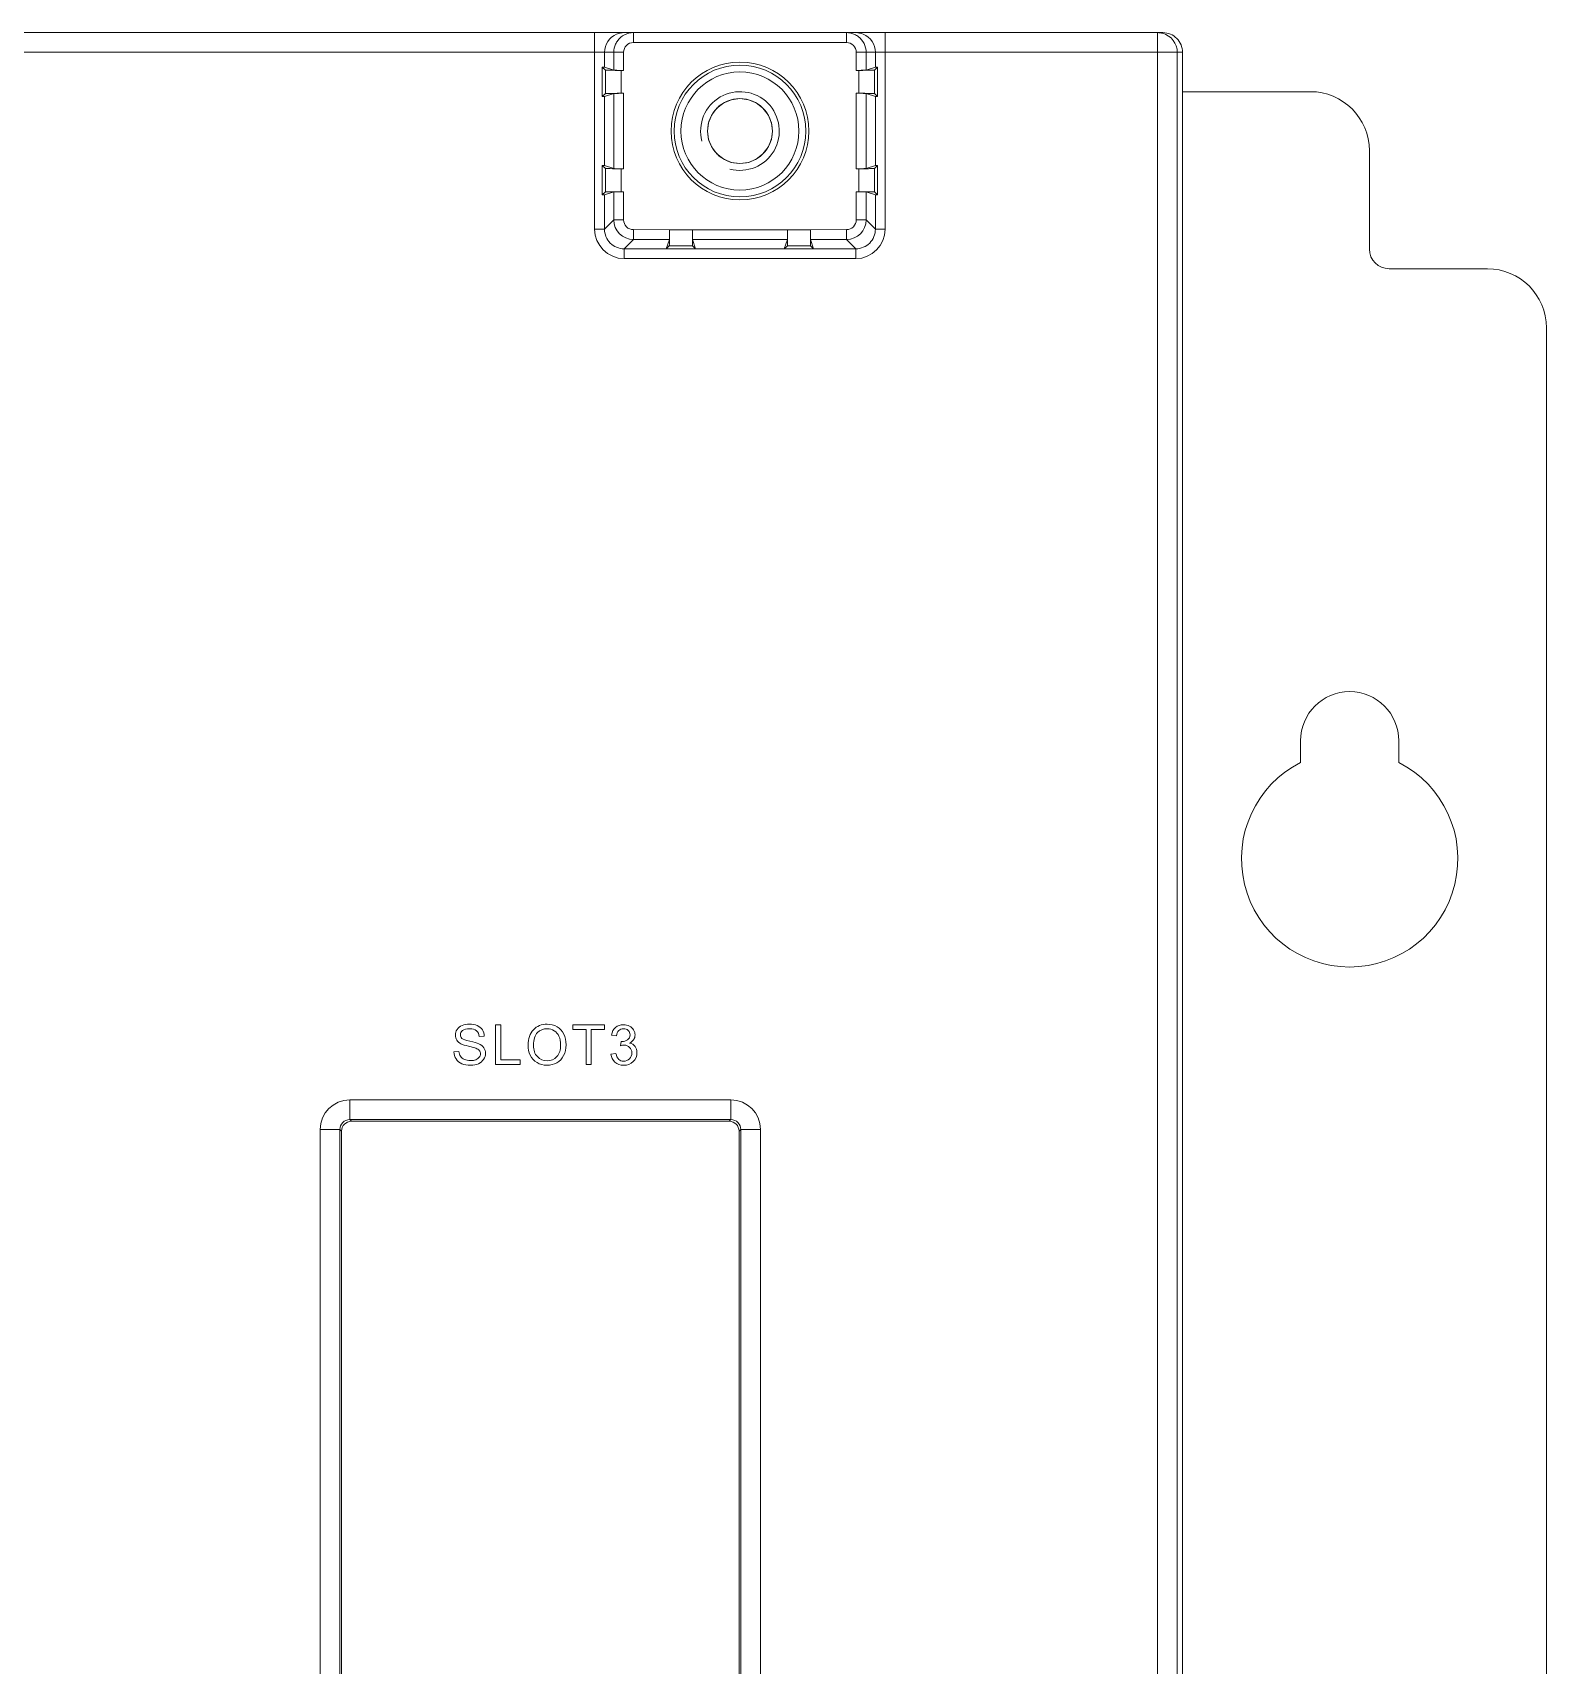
# Model space of a CAD drawing. Header units: millimetres. Extents: x 33157 to 59611, y -29750 to 1750.
# Drawn here: x 55073.7 to 55150.7, y -4279.7 to -4196.7 of the extents above; entities that cross this region are included whole.
import ezdxf

# ---------------------------------------------------------------- set-up
doc = ezdxf.new("R2010")
doc.units = ezdxf.units.MM
doc.layers.get('0').update_dxf_attribs({"lineweight": 18})
doc.layers.add('YOUCEGUDINGEDXF_CONTINUOUS_LINE', color=7, linetype='Continuous', lineweight=18)

msp = doc.modelspace()

# ---------------------------------------------------------------- linework, layer by layer
at = {"lineweight": 9}
for p, q in [((55102.32, -4196.655), (55102.32, -4206.643)), ((55104.292, -4196.655), (55104.292, -4197.155)), ((55115.122, -4196.655), (55115.122, -4197.155)), ((55117.094, -4196.655), (55117.094, -4206.643)), ((55130.942, -4196.655), (55130.942, -4196.655)), ((55130.942, -4196.655), (55130.942, -4362.655)), ((55102.82, -4197.655), (55102.82, -4198.409)), ((55103.292, -4197.655), (55103.292, -4198.566)), ((55103.792, -4197.655), (55103.792, -4198.571)), ((55115.622, -4197.655), (55115.622, -4198.571)), ((55116.122, -4197.655), (55116.122, -4198.566)), ((55116.594, -4197.655), (55116.594, -4198.409)), ((55131.942, -4197.655), (55131.942, -4197.655)), ((55131.942, -4197.655), (55131.942, -4361.655)), ((55132.207, -4197.655), (55132.207, -4197.655)), ((55132.207, -4197.655), (55132.207, -4361.655)), ((55102.709, -4198.407), (55102.709, -4199.903)), ((55102.866, -4198.564), (55102.866, -4199.746)), ((55103.666, -4198.571), (55103.666, -4199.739)), ((55115.748, -4198.571), (55115.748, -4199.739)), ((55116.548, -4198.564), (55116.548, -4199.746)), ((55116.705, -4198.407), (55116.705, -4199.903)), ((55103.292, -4199.743), (55103.292, -4203.566)), ((55103.792, -4199.739), (55103.792, -4203.571)), ((55115.622, -4199.739), (55115.622, -4203.571)), ((55116.122, -4199.743), (55116.122, -4203.566)), ((55102.82, -4199.901), (55102.82, -4203.409)), ((55116.594, -4199.901), (55116.594, -4203.409)), ((55102.709, -4203.407), (55102.709, -4204.903)), ((55102.866, -4203.564), (55102.866, -4204.746)), ((55103.666, -4203.571), (55103.666, -4204.739)), ((55115.748, -4203.571), (55115.748, -4204.739)), ((55116.548, -4203.564), (55116.548, -4204.746)), ((55116.705, -4203.407), (55116.705, -4204.903)), ((55103.292, -4204.743), (55103.292, -4206.17)), ((55103.792, -4204.739), (55103.792, -4206.17)), ((55115.622, -4204.739), (55115.622, -4206.17)), ((55116.122, -4204.743), (55116.122, -4206.17)), ((55102.82, -4204.901), (55102.82, -4206.643)), ((55116.594, -4204.901), (55116.594, -4206.643)), ((55104.291, -4206.67), (55104.291, -4207.17)), ((55115.122, -4206.67), (55115.122, -4207.17)), ((55103.819, -4207.642), (55103.819, -4208.142)), ((55115.595, -4207.642), (55115.595, -4208.142)), ((55089.866, -4250.914), (55089.866, -4251.914)), ((55109.248, -4250.914), (55109.248, -4251.914)), ((55088.366, -4252.414), (55088.366, -4307.246)), ((55089.366, -4252.414), (55089.366, -4307.246)), ((55089.451, -4252.499), (55089.451, -4307.161)), ((55109.663, -4252.499), (55109.663, -4307.161)), ((55109.748, -4252.414), (55109.748, -4307.246)), ((55110.748, -4252.414), (55110.748, -4307.246))]:
    msp.add_line(p, q, dxfattribs=at)
for points in [[(54868.32, -4196.655), (54868.32, -4196.655), (55131.206, -4196.655), (55131.206, -4196.655)], [(55103.437, -4196.731), (55103.063, -4196.886), (55102.82, -4197.251), (55102.82, -4197.655)], [(55103.385, -4197.234), (55103.324, -4197.364), (55103.292, -4197.511), (55103.292, -4197.655)], [(55103.49, -4197.057), (55103.449, -4197.112), (55103.414, -4197.172), (55103.385, -4197.234)], [(55103.437, -4196.731), (55103.557, -4196.681), (55103.689, -4196.655), (55103.819, -4196.655)], [(55104.292, -4196.655), (55103.976, -4196.655), (55103.679, -4196.804), (55103.49, -4197.057)], [(55104.292, -4197.155), (55104.016, -4197.155), (55103.792, -4197.379), (55103.792, -4197.655)], [(55115.122, -4197.155), (55115.122, -4197.155), (55104.292, -4197.155), (55104.292, -4197.155)], [(55115.543, -4196.748), (55115.413, -4196.687), (55115.266, -4196.655), (55115.122, -4196.655)], [(55115.622, -4197.655), (55115.622, -4197.379), (55115.398, -4197.155), (55115.122, -4197.155)], [(55115.72, -4196.853), (55115.665, -4196.812), (55115.605, -4196.777), (55115.543, -4196.748)], [(55115.977, -4196.731), (55115.857, -4196.681), (55115.725, -4196.655), (55115.595, -4196.655)], [(55116.122, -4197.655), (55116.122, -4197.339), (55115.973, -4197.042), (55115.72, -4196.853)], [(55116.594, -4197.655), (55116.594, -4197.251), (55116.351, -4196.886), (55115.977, -4196.731)], [(55131.201, -4196.689), (55131.116, -4196.667), (55131.029, -4196.655), (55130.942, -4196.655)], [(55131.942, -4197.655), (55131.942, -4197.202), (55131.638, -4196.806), (55131.201, -4196.689)], [(55070.622, -4197.655), (55070.622, -4197.655), (55103.792, -4197.655), (55103.792, -4197.655)], [(55115.622, -4197.655), (55115.622, -4197.655), (55132.207, -4197.655), (55132.207, -4197.655)], [(55102.866, -4198.564), (55102.866, -4198.564), (55102.709, -4198.407), (55102.709, -4198.407)], [(55102.82, -4198.409), (55102.817, -4198.408), (55102.778, -4198.407), (55102.709, -4198.407)], [(55102.82, -4198.409), (55102.82, -4198.409), (55103.292, -4198.566), (55103.292, -4198.566)], [(55102.866, -4198.564), (55102.87, -4198.568), (55103.227, -4198.571), (55103.666, -4198.571)], [(55103.292, -4198.566), (55103.299, -4198.569), (55103.52, -4198.571), (55103.792, -4198.571)], [(55103.792, -4198.571), (55103.792, -4198.571), (55103.666, -4198.571), (55103.666, -4198.571)], [(55115.622, -4198.571), (55115.622, -4198.571), (55115.748, -4198.571), (55115.748, -4198.571)], [(55116.594, -4198.409), (55116.594, -4198.409), (55116.122, -4198.566), (55116.122, -4198.566)], [(55116.548, -4198.564), (55116.548, -4198.564), (55116.705, -4198.407), (55116.705, -4198.407)], [(55116.705, -4198.407), (55116.636, -4198.407), (55116.597, -4198.408), (55116.594, -4198.409)], [(55102.866, -4199.746), (55102.866, -4199.746), (55102.709, -4199.903), (55102.709, -4199.903)], [(55102.82, -4199.901), (55102.82, -4199.901), (55103.292, -4199.743), (55103.292, -4199.743)], [(55103.792, -4199.739), (55103.792, -4199.739), (55103.666, -4199.739), (55103.666, -4199.739)], [(55115.622, -4199.739), (55115.622, -4199.739), (55115.748, -4199.739), (55115.748, -4199.739)], [(55116.122, -4199.743), (55116.115, -4199.741), (55115.893, -4199.739), (55115.622, -4199.739)], [(55116.548, -4199.746), (55116.544, -4199.742), (55116.187, -4199.739), (55115.748, -4199.739)], [(55116.594, -4199.901), (55116.594, -4199.901), (55116.122, -4199.743), (55116.122, -4199.743)], [(55116.548, -4199.746), (55116.548, -4199.746), (55116.705, -4199.903), (55116.705, -4199.903)], [(55102.709, -4199.903), (55102.778, -4199.903), (55102.817, -4199.902), (55102.82, -4199.901)], [(55116.594, -4199.901), (55116.597, -4199.902), (55116.636, -4199.903), (55116.705, -4199.903)], [(55102.866, -4203.564), (55102.866, -4203.564), (55102.709, -4203.407), (55102.709, -4203.407)], [(55102.82, -4203.409), (55102.817, -4203.408), (55102.778, -4203.407), (55102.709, -4203.407)], [(55102.82, -4203.409), (55102.82, -4203.409), (55103.292, -4203.566), (55103.292, -4203.566)], [(55102.866, -4203.564), (55102.87, -4203.568), (55103.227, -4203.571), (55103.666, -4203.571)], [(55103.292, -4203.566), (55103.299, -4203.569), (55103.52, -4203.571), (55103.792, -4203.571)], [(55103.792, -4203.571), (55103.792, -4203.571), (55103.666, -4203.571), (55103.666, -4203.571)], [(55115.622, -4203.571), (55115.622, -4203.571), (55115.748, -4203.571), (55115.748, -4203.571)], [(55116.594, -4203.409), (55116.594, -4203.409), (55116.122, -4203.566), (55116.122, -4203.566)], [(55116.548, -4203.564), (55116.548, -4203.564), (55116.705, -4203.407), (55116.705, -4203.407)], [(55116.705, -4203.407), (55116.636, -4203.407), (55116.597, -4203.408), (55116.594, -4203.409)], [(55102.866, -4204.746), (55102.866, -4204.746), (55102.709, -4204.903), (55102.709, -4204.903)], [(55102.82, -4204.901), (55102.82, -4204.901), (55103.292, -4204.743), (55103.292, -4204.743)], [(55103.792, -4204.739), (55103.792, -4204.739), (55103.666, -4204.739), (55103.666, -4204.739)], [(55115.622, -4204.739), (55115.622, -4204.739), (55115.748, -4204.739), (55115.748, -4204.739)], [(55116.122, -4204.743), (55116.115, -4204.741), (55115.893, -4204.739), (55115.622, -4204.739)], [(55116.548, -4204.746), (55116.544, -4204.742), (55116.187, -4204.739), (55115.748, -4204.739)], [(55116.594, -4204.901), (55116.594, -4204.901), (55116.122, -4204.743), (55116.122, -4204.743)], [(55116.548, -4204.746), (55116.548, -4204.746), (55116.705, -4204.903), (55116.705, -4204.903)], [(55102.709, -4204.903), (55102.778, -4204.903), (55102.817, -4204.902), (55102.82, -4204.901)], [(55116.594, -4204.901), (55116.597, -4204.902), (55116.636, -4204.903), (55116.705, -4204.903)], [(55103.292, -4206.17), (55103.292, -4206.17), (55102.82, -4206.643), (55102.82, -4206.643)], [(55103.792, -4206.17), (55103.792, -4206.17), (55103.292, -4206.17), (55103.292, -4206.17)], [(55103.292, -4206.17), (55103.292, -4206.723), (55103.739, -4207.17), (55104.291, -4207.17)], [(55115.122, -4207.17), (55115.675, -4207.17), (55116.122, -4206.723), (55116.122, -4206.17)], [(55115.622, -4206.17), (55115.622, -4206.17), (55116.122, -4206.17), (55116.122, -4206.17)], [(55116.122, -4206.17), (55116.122, -4206.17), (55116.594, -4206.643), (55116.594, -4206.643)], [(55102.32, -4206.643), (55102.32, -4206.643), (55102.82, -4206.643), (55102.82, -4206.643)], [(55102.32, -4206.643), (55102.32, -4207.471), (55102.991, -4208.142), (55103.819, -4208.142)], [(55104.291, -4207.17), (55104.291, -4207.17), (55103.819, -4207.642), (55103.819, -4207.642)], [(55104.291, -4206.67), (55104.291, -4206.67), (55106.123, -4206.683), (55106.123, -4206.683)], [(55104.291, -4207.17), (55104.291, -4207.17), (55106.118, -4207.17), (55106.118, -4207.17)], [(55105.961, -4207.642), (55105.961, -4207.642), (55106.118, -4207.17), (55106.118, -4207.17)], [(55106.123, -4206.683), (55106.123, -4206.683), (55113.291, -4206.683), (55113.291, -4206.683)], [(55107.295, -4207.17), (55107.295, -4207.17), (55112.118, -4207.17), (55112.118, -4207.17)], [(55107.453, -4207.642), (55107.453, -4207.642), (55107.295, -4207.17), (55107.295, -4207.17)], [(55111.961, -4207.642), (55111.961, -4207.642), (55112.118, -4207.17), (55112.118, -4207.17)], [(55113.291, -4206.683), (55113.291, -4206.683), (55115.122, -4206.67), (55115.122, -4206.67)], [(55113.295, -4207.17), (55113.295, -4207.17), (55115.122, -4207.17), (55115.122, -4207.17)], [(55113.453, -4207.642), (55113.453, -4207.642), (55113.295, -4207.17), (55113.295, -4207.17)], [(55115.122, -4207.17), (55115.122, -4207.17), (55115.595, -4207.642), (55115.595, -4207.642)], [(55115.595, -4208.142), (55116.423, -4208.142), (55117.094, -4207.471), (55117.094, -4206.643)], [(55117.094, -4206.643), (55117.094, -4206.643), (55116.594, -4206.643), (55116.594, -4206.643)], [(55103.819, -4207.642), (55103.819, -4207.642), (55105.961, -4207.642), (55105.961, -4207.642)], [(55105.96, -4207.651), (55105.96, -4207.651), (55107.453, -4207.651), (55107.453, -4207.651)], [(55106.116, -4207.496), (55106.116, -4207.496), (55105.96, -4207.651), (55105.96, -4207.651)], [(55106.116, -4207.496), (55106.116, -4207.496), (55107.298, -4207.496), (55107.298, -4207.496)], [(55107.298, -4207.496), (55107.298, -4207.496), (55107.453, -4207.646), (55107.453, -4207.646)], [(55107.453, -4207.642), (55107.453, -4207.642), (55111.961, -4207.642), (55111.961, -4207.642)], [(55107.453, -4207.651), (55107.453, -4207.651), (55107.453, -4207.651), (55107.453, -4207.651)], [(55111.96, -4207.651), (55111.96, -4207.651), (55113.453, -4207.651), (55113.453, -4207.651)], [(55112.116, -4207.496), (55112.116, -4207.496), (55111.96, -4207.651), (55111.96, -4207.651)], [(55112.116, -4207.496), (55112.116, -4207.496), (55113.298, -4207.496), (55113.298, -4207.496)], [(55113.298, -4207.496), (55113.298, -4207.496), (55113.453, -4207.646), (55113.453, -4207.646)], [(55113.453, -4207.642), (55113.453, -4207.642), (55115.595, -4207.642), (55115.595, -4207.642)], [(55113.453, -4207.651), (55113.453, -4207.651), (55113.453, -4207.651), (55113.453, -4207.651)], [(55103.819, -4208.142), (55103.819, -4208.142), (55115.595, -4208.142), (55115.595, -4208.142)], [(55089.866, -4250.914), (55089.037, -4250.914), (55088.366, -4251.585), (55088.366, -4252.414)], [(55089.866, -4250.914), (55089.866, -4250.914), (55109.248, -4250.914), (55109.248, -4250.914)], [(55110.748, -4252.414), (55110.748, -4251.585), (55110.077, -4250.914), (55109.248, -4250.914)], [(55089.951, -4251.999), (55089.675, -4251.999), (55089.451, -4252.223), (55089.451, -4252.499)], [(55089.866, -4251.914), (55089.866, -4251.914), (55109.248, -4251.914), (55109.248, -4251.914)], [(55089.951, -4251.999), (55089.951, -4251.999), (55109.163, -4251.999), (55109.163, -4251.999)], [(55089.951, -4251.999), (55089.951, -4251.999), (55089.866, -4251.914), (55089.866, -4251.914)], [(55109.248, -4251.914), (55109.248, -4251.914), (55109.163, -4251.999), (55109.163, -4251.999)], [(55109.663, -4252.499), (55109.663, -4252.223), (55109.439, -4251.999), (55109.163, -4251.999)], [(55088.366, -4252.414), (55088.366, -4252.414), (55089.366, -4252.414), (55089.366, -4252.414)], [(55089.451, -4252.499), (55089.451, -4252.499), (55089.366, -4252.414), (55089.366, -4252.414)], [(55109.748, -4252.414), (55109.748, -4252.414), (55109.663, -4252.499), (55109.663, -4252.499)], [(55110.748, -4252.414), (55110.748, -4252.414), (55109.748, -4252.414), (55109.748, -4252.414)]]:
    msp.add_open_spline(points, degree=3, dxfattribs=at)
for points, knots in [([(55132.207, -4197.655), (55132.207, -4197.39), (55132.101, -4197.135), (55131.914, -4196.948), (55131.726, -4196.76), (55131.472, -4196.655), (55131.206, -4196.655)], [0, 0, 0, 0, 178977.611801, 178977.611801, 178977.611801, 357955.223602, 357955.223602, 357955.223602, 357955.223602]), ([(55113.207, -4201.655), (55113.207, -4199.722), (55111.64, -4198.155), (55109.707, -4198.155), (55107.774, -4198.155), (55106.207, -4199.722), (55106.207, -4201.655), (55106.207, -4203.588), (55107.774, -4205.155), (55109.707, -4205.155), (55111.64, -4205.155), (55113.207, -4203.588), (55113.207, -4201.655)], [0, 0, 0, 0, 158636.597794, 158636.597794, 158636.597794, 317273.195588, 317273.195588, 317273.195588, 475909.793381, 475909.793381, 475909.793381, 634546.391175, 634546.391175, 634546.391175, 634546.391175]), ([(55113.057, -4201.655), (55113.057, -4199.805), (55111.557, -4198.305), (55109.707, -4198.305), (55107.857, -4198.305), (55106.357, -4199.805), (55106.357, -4201.655), (55106.357, -4203.505), (55107.857, -4205.005), (55109.707, -4205.005), (55111.557, -4205.005), (55113.057, -4203.505), (55113.057, -4201.655)], [0, 0, 0, 0, 158637.154597, 158637.154597, 158637.154597, 317274.309194, 317274.309194, 317274.309194, 475911.463791, 475911.463791, 475911.463791, 634548.618388, 634548.618388, 634548.618388, 634548.618388]), ([(55112.707, -4201.655), (55112.707, -4199.998), (55111.364, -4198.655), (55109.707, -4198.655), (55108.05, -4198.655), (55106.707, -4199.998), (55106.707, -4201.655), (55106.707, -4203.312), (55108.05, -4204.655), (55109.707, -4204.655), (55111.364, -4204.655), (55112.707, -4203.312), (55112.707, -4201.655)], [0, 0, 0, 0, 158638.453926, 158638.453926, 158638.453926, 317276.907851, 317276.907851, 317276.907851, 475915.361777, 475915.361777, 475915.361777, 634553.815702, 634553.815702, 634553.815702, 634553.815702]), ([(55115.72, -4198.571), (55115.825, -4198.571), (55115.929, -4198.571), (55116.033, -4198.57), (55116.08, -4198.57), (55116.128, -4198.57), (55116.175, -4198.57), (55116.217, -4198.57), (55116.259, -4198.569), (55116.301, -4198.569), (55116.336, -4198.568), (55116.37, -4198.567), (55116.405, -4198.568), (55116.431, -4198.568), (55116.457, -4198.569), (55116.482, -4198.567), (55116.498, -4198.565), (55116.513, -4198.562), (55116.531, -4198.565), (55116.537, -4198.566), (55116.544, -4198.568), (55116.548, -4198.564)], [0, 0, 0, 0, 149668.452194, 149668.452194, 149668.452194, 299336.904388, 299336.904388, 299336.904388, 449005.356581, 449005.356581, 449005.356581, 598673.808775, 598673.808775, 598673.808775, 748342.260969, 748342.260969, 748342.260969, 898010.713163, 898010.713163, 898010.713163, 1047679.165357, 1047679.165357, 1047679.165357, 1047679.165357]), ([(55115.72, -4198.571), (55115.772, -4198.571), (55115.822, -4198.57), (55115.874, -4198.57), (55115.917, -4198.57), (55115.96, -4198.571), (55116.003, -4198.569), (55116.031, -4198.568), (55116.06, -4198.566), (55116.089, -4198.568), (55116.1, -4198.569), (55116.112, -4198.57), (55116.122, -4198.566)], [0, 0, 0, 0, 158661.866175, 158661.866175, 158661.866175, 317323.732351, 317323.732351, 317323.732351, 475985.598526, 475985.598526, 475985.598526, 634647.464701, 634647.464701, 634647.464701, 634647.464701]), ([(55103.693, -4199.739), (55103.589, -4199.739), (55103.485, -4199.739), (55103.381, -4199.74), (55103.333, -4199.74), (55103.286, -4199.74), (55103.238, -4199.74), (55103.196, -4199.74), (55103.154, -4199.74), (55103.113, -4199.741), (55103.078, -4199.742), (55103.044, -4199.742), (55103.009, -4199.742), (55102.983, -4199.742), (55102.956, -4199.741), (55102.931, -4199.743), (55102.916, -4199.745), (55102.901, -4199.747), (55102.883, -4199.745), (55102.877, -4199.744), (55102.87, -4199.742), (55102.866, -4199.746)], [0, 0, 0, 0, 149635.892929, 149635.892929, 149635.892929, 299271.785858, 299271.785858, 299271.785858, 448907.678787, 448907.678787, 448907.678787, 598543.571717, 598543.571717, 598543.571717, 748179.464646, 748179.464646, 748179.464646, 897815.357575, 897815.357575, 897815.357575, 1047451.250504, 1047451.250504, 1047451.250504, 1047451.250504]), ([(55103.693, -4199.739), (55103.642, -4199.739), (55103.591, -4199.74), (55103.54, -4199.74), (55103.497, -4199.74), (55103.454, -4199.739), (55103.411, -4199.741), (55103.382, -4199.742), (55103.354, -4199.744), (55103.325, -4199.742), (55103.313, -4199.741), (55103.302, -4199.74), (55103.292, -4199.743)], [0, 0, 0, 0, 158629.128552, 158629.128552, 158629.128552, 317258.257103, 317258.257103, 317258.257103, 475887.385655, 475887.385655, 475887.385655, 634516.514206, 634516.514206, 634516.514206, 634516.514206]), ([(55109.189, -4203.587), (55110.064, -4203.821), (55110.986, -4203.439), (55111.439, -4202.655), (55111.892, -4201.871), (55111.761, -4200.881), (55111.121, -4200.241), (55110.481, -4199.601), (55109.491, -4199.47), (55108.707, -4199.923), (55107.923, -4200.375), (55107.541, -4201.298), (55107.775, -4202.173)], [0, 0, 0, 0, 158645.670846, 158645.670846, 158645.670846, 317291.341692, 317291.341692, 317291.341692, 475937.012538, 475937.012538, 475937.012538, 634582.683383, 634582.683383, 634582.683383, 634582.683383]), ([(55111.357, -4201.655), (55111.357, -4201.655), (55111.305, -4201.234), (55111.305, -4201.234), (55111.305, -4201.234), (55111.138, -4200.83), (55111.138, -4200.83), (55111.138, -4200.83), (55110.874, -4200.488), (55110.874, -4200.488), (55110.874, -4200.488), (55110.532, -4200.225), (55110.532, -4200.225), (55110.532, -4200.225), (55110.137, -4200.067), (55110.137, -4200.067), (55110.137, -4200.067), (55109.707, -4200.005), (55109.707, -4200.005), (55109.707, -4200.005), (55109.277, -4200.067), (55109.277, -4200.067), (55109.277, -4200.067), (55108.882, -4200.225), (55108.882, -4200.225), (55108.882, -4200.225), (55108.539, -4200.488), (55108.539, -4200.488), (55108.539, -4200.488), (55108.276, -4200.83), (55108.276, -4200.83), (55108.276, -4200.83), (55108.109, -4201.234), (55108.109, -4201.234), (55108.109, -4201.234), (55108.056, -4201.655), (55108.056, -4201.655), (55108.056, -4201.655), (55108.109, -4202.085), (55108.109, -4202.085), (55108.109, -4202.085), (55108.276, -4202.48), (55108.276, -4202.48), (55108.276, -4202.48), (55108.539, -4202.822), (55108.539, -4202.822), (55108.539, -4202.822), (55108.882, -4203.085), (55108.882, -4203.085), (55108.882, -4203.085), (55109.277, -4203.252), (55109.277, -4203.252), (55109.277, -4203.252), (55109.707, -4203.305), (55109.707, -4203.305), (55109.707, -4203.305), (55110.137, -4203.252), (55110.137, -4203.252), (55110.137, -4203.252), (55110.532, -4203.085), (55110.532, -4203.085), (55110.532, -4203.085), (55110.874, -4202.822), (55110.874, -4202.822), (55110.874, -4202.822), (55111.138, -4202.48), (55111.138, -4202.48), (55111.138, -4202.48), (55111.305, -4202.085), (55111.305, -4202.085), (55111.305, -4202.085), (55111.357, -4201.655), (55111.357, -4201.655)], [0, 0, 0, 0, 141753.744892, 141753.744892, 141753.744892, 283507.489784, 283507.489784, 283507.489784, 425261.234676, 425261.234676, 425261.234676, 567014.979568, 567014.979568, 567014.979568, 708768.72446, 708768.72446, 708768.72446, 850522.469352, 850522.469352, 850522.469352, 992276.214244, 992276.214244, 992276.214244, 1134029.959135, 1134029.959135, 1134029.959135, 1275783.704027, 1275783.704027, 1275783.704027, 1417537.448919, 1417537.448919, 1417537.448919, 1559291.193811, 1559291.193811, 1559291.193811, 1701044.938703, 1701044.938703, 1701044.938703, 1842798.683595, 1842798.683595, 1842798.683595, 1984552.428487, 1984552.428487, 1984552.428487, 2126306.173379, 2126306.173379, 2126306.173379, 2268059.918271, 2268059.918271, 2268059.918271, 2409813.663163, 2409813.663163, 2409813.663163, 2551567.408055, 2551567.408055, 2551567.408055, 2693321.152947, 2693321.152947, 2693321.152947, 2835074.897839, 2835074.897839, 2835074.897839, 2976828.642731, 2976828.642731, 2976828.642731, 3118582.387623, 3118582.387623, 3118582.387623, 3260336.132514, 3260336.132514, 3260336.132514, 3402089.877406, 3402089.877406, 3402089.877406, 3402089.877406]), ([(55111.357, -4201.655), (55111.357, -4200.744), (55110.618, -4200.005), (55109.707, -4200.005), (55108.796, -4200.005), (55108.057, -4200.744), (55108.057, -4201.655), (55108.057, -4202.566), (55108.796, -4203.305), (55109.707, -4203.305), (55110.618, -4203.305), (55111.357, -4202.566), (55111.357, -4201.655)], [0, 0, 0, 0, 158643.465907, 158643.465907, 158643.465907, 317286.931814, 317286.931814, 317286.931814, 475930.397721, 475930.397721, 475930.397721, 634573.863629, 634573.863629, 634573.863629, 634573.863629]), ([(55115.72, -4203.571), (55115.825, -4203.571), (55115.929, -4203.571), (55116.033, -4203.57), (55116.08, -4203.57), (55116.128, -4203.57), (55116.175, -4203.57), (55116.217, -4203.57), (55116.259, -4203.569), (55116.301, -4203.569), (55116.336, -4203.568), (55116.37, -4203.567), (55116.405, -4203.568), (55116.431, -4203.568), (55116.457, -4203.569), (55116.482, -4203.567), (55116.498, -4203.565), (55116.513, -4203.562), (55116.531, -4203.565), (55116.537, -4203.566), (55116.544, -4203.568), (55116.548, -4203.564)], [0, 0, 0, 0, 149675.289608, 149675.289608, 149675.289608, 299350.579215, 299350.579215, 299350.579215, 449025.868823, 449025.868823, 449025.868823, 598701.15843, 598701.15843, 598701.15843, 748376.448038, 748376.448038, 748376.448038, 898051.737646, 898051.737646, 898051.737646, 1047727.027253, 1047727.027253, 1047727.027253, 1047727.027253]), ([(55115.72, -4203.571), (55115.772, -4203.571), (55115.822, -4203.57), (55115.874, -4203.57), (55115.917, -4203.57), (55115.96, -4203.571), (55116.003, -4203.569), (55116.031, -4203.568), (55116.06, -4203.566), (55116.089, -4203.568), (55116.1, -4203.569), (55116.112, -4203.57), (55116.122, -4203.566)], [0, 0, 0, 0, 158669.495753, 158669.495753, 158669.495753, 317338.991506, 317338.991506, 317338.991506, 476008.487259, 476008.487259, 476008.487259, 634677.983011, 634677.983011, 634677.983011, 634677.983011]), ([(55103.693, -4204.739), (55103.589, -4204.739), (55103.485, -4204.739), (55103.381, -4204.74), (55103.333, -4204.74), (55103.286, -4204.74), (55103.238, -4204.74), (55103.196, -4204.74), (55103.154, -4204.74), (55103.113, -4204.741), (55103.078, -4204.742), (55103.044, -4204.742), (55103.009, -4204.742), (55102.983, -4204.742), (55102.956, -4204.741), (55102.931, -4204.743), (55102.916, -4204.745), (55102.901, -4204.747), (55102.883, -4204.745), (55102.877, -4204.744), (55102.87, -4204.742), (55102.866, -4204.746)], [0, 0, 0, 0, 149642.730658, 149642.730658, 149642.730658, 299285.461316, 299285.461316, 299285.461316, 448928.191974, 448928.191974, 448928.191974, 598570.922632, 598570.922632, 598570.922632, 748213.65329, 748213.65329, 748213.65329, 897856.383948, 897856.383948, 897856.383948, 1047499.114606, 1047499.114606, 1047499.114606, 1047499.114606]), ([(55103.693, -4204.739), (55103.642, -4204.739), (55103.591, -4204.74), (55103.54, -4204.74), (55103.497, -4204.74), (55103.454, -4204.739), (55103.411, -4204.741), (55103.382, -4204.742), (55103.354, -4204.744), (55103.325, -4204.742), (55103.313, -4204.741), (55103.302, -4204.74), (55103.292, -4204.743)], [0, 0, 0, 0, 158636.758464, 158636.758464, 158636.758464, 317273.516928, 317273.516928, 317273.516928, 475910.275392, 475910.275392, 475910.275392, 634547.033856, 634547.033856, 634547.033856, 634547.033856]), ([(55103.792, -4206.17), (55103.792, -4206.303), (55103.844, -4206.43), (55103.938, -4206.524), (55104.032, -4206.618), (55104.159, -4206.67), (55104.291, -4206.67)], [0, 0, 0, 0, 178907.38678, 178907.38678, 178907.38678, 357814.77356, 357814.77356, 357814.77356, 357814.77356]), ([(55115.122, -4206.67), (55115.255, -4206.67), (55115.382, -4206.618), (55115.476, -4206.524), (55115.57, -4206.43), (55115.622, -4206.303), (55115.622, -4206.17)], [0, 0, 0, 0, 178943.269184, 178943.269184, 178943.269184, 357886.538367, 357886.538367, 357886.538367, 357886.538367]), ([(55102.82, -4206.643), (55102.82, -4206.908), (55102.925, -4207.162), (55103.112, -4207.35), (55103.3, -4207.537), (55103.554, -4207.642), (55103.819, -4207.642)], [0, 0, 0, 0, 178905.770306, 178905.770306, 178905.770306, 357811.540613, 357811.540613, 357811.540613, 357811.540613]), ([(55106.116, -4207.496), (55106.12, -4207.492), (55106.118, -4207.485), (55106.117, -4207.479), (55106.114, -4207.462), (55106.117, -4207.447), (55106.118, -4207.432), (55106.121, -4207.408), (55106.12, -4207.382), (55106.12, -4207.356), (55106.119, -4207.322), (55106.12, -4207.288), (55106.121, -4207.255), (55106.121, -4207.214), (55106.121, -4207.173), (55106.122, -4207.132), (55106.122, -4207.085), (55106.122, -4207.038), (55106.122, -4206.992), (55106.123, -4206.889), (55106.123, -4206.786), (55106.123, -4206.683)], [0, 0, 0, 0, 149654.490558, 149654.490558, 149654.490558, 299308.981115, 299308.981115, 299308.981115, 448963.471673, 448963.471673, 448963.471673, 598617.962231, 598617.962231, 598617.962231, 748272.452788, 748272.452788, 748272.452788, 897926.943346, 897926.943346, 897926.943346, 1047581.433904, 1047581.433904, 1047581.433904, 1047581.433904]), ([(55106.123, -4206.683), (55106.123, -4206.745), (55106.122, -4206.806), (55106.122, -4206.867), (55106.123, -4206.92), (55106.123, -4206.972), (55106.121, -4207.024), (55106.12, -4207.059), (55106.118, -4207.094), (55106.12, -4207.13), (55106.121, -4207.143), (55106.123, -4207.157), (55106.118, -4207.17)], [0, 0, 0, 0, 158647.4107, 158647.4107, 158647.4107, 317294.8214, 317294.8214, 317294.8214, 475942.232101, 475942.232101, 475942.232101, 634589.642801, 634589.642801, 634589.642801, 634589.642801]), ([(55107.291, -4206.683), (55107.291, -4206.745), (55107.292, -4206.806), (55107.291, -4206.867), (55107.291, -4206.92), (55107.29, -4206.972), (55107.292, -4207.024), (55107.294, -4207.059), (55107.296, -4207.094), (55107.294, -4207.13), (55107.293, -4207.143), (55107.291, -4207.157), (55107.295, -4207.17)], [0, 0, 0, 0, 158650.645399, 158650.645399, 158650.645399, 317301.290797, 317301.290797, 317301.290797, 475951.936196, 475951.936196, 475951.936196, 634602.581595, 634602.581595, 634602.581595, 634602.581595]), ([(55107.291, -4206.683), (55107.291, -4206.786), (55107.291, -4206.889), (55107.292, -4206.992), (55107.292, -4207.038), (55107.292, -4207.085), (55107.292, -4207.132), (55107.292, -4207.173), (55107.292, -4207.214), (55107.293, -4207.255), (55107.294, -4207.288), (55107.294, -4207.322), (55107.294, -4207.356), (55107.294, -4207.382), (55107.293, -4207.408), (55107.295, -4207.432), (55107.297, -4207.447), (55107.299, -4207.462), (55107.297, -4207.479), (55107.296, -4207.485), (55107.294, -4207.492), (55107.298, -4207.496)], [0, 0, 0, 0, 149656.824773, 149656.824773, 149656.824773, 299313.649547, 299313.649547, 299313.649547, 448970.47432, 448970.47432, 448970.47432, 598627.299093, 598627.299093, 598627.299093, 748284.123867, 748284.123867, 748284.123867, 897940.94864, 897940.94864, 897940.94864, 1047597.773413, 1047597.773413, 1047597.773413, 1047597.773413]), ([(55112.116, -4207.496), (55112.12, -4207.492), (55112.118, -4207.485), (55112.117, -4207.479), (55112.114, -4207.462), (55112.117, -4207.447), (55112.118, -4207.432), (55112.121, -4207.408), (55112.12, -4207.382), (55112.12, -4207.356), (55112.119, -4207.322), (55112.12, -4207.288), (55112.121, -4207.255), (55112.121, -4207.214), (55112.121, -4207.173), (55112.122, -4207.132), (55112.122, -4207.085), (55112.122, -4207.038), (55112.122, -4206.992), (55112.123, -4206.889), (55112.123, -4206.786), (55112.123, -4206.683)], [0, 0, 0, 0, 149670.158551, 149670.158551, 149670.158551, 299340.317103, 299340.317103, 299340.317103, 449010.475654, 449010.475654, 449010.475654, 598680.634205, 598680.634205, 598680.634205, 748350.792757, 748350.792757, 748350.792757, 898020.951308, 898020.951308, 898020.951308, 1047691.109859, 1047691.109859, 1047691.109859, 1047691.109859]), ([(55112.123, -4206.683), (55112.123, -4206.745), (55112.122, -4206.806), (55112.122, -4206.867), (55112.123, -4206.92), (55112.123, -4206.972), (55112.121, -4207.024), (55112.12, -4207.059), (55112.118, -4207.094), (55112.12, -4207.13), (55112.121, -4207.143), (55112.123, -4207.157), (55112.118, -4207.17)], [0, 0, 0, 0, 158663.985351, 158663.985351, 158663.985351, 317327.970702, 317327.970702, 317327.970702, 475991.956054, 475991.956054, 475991.956054, 634655.941405, 634655.941405, 634655.941405, 634655.941405]), ([(55113.291, -4206.683), (55113.291, -4206.745), (55113.292, -4206.806), (55113.291, -4206.867), (55113.291, -4206.92), (55113.29, -4206.972), (55113.292, -4207.024), (55113.294, -4207.059), (55113.296, -4207.094), (55113.294, -4207.13), (55113.293, -4207.143), (55113.291, -4207.157), (55113.295, -4207.17)], [0, 0, 0, 0, 158667.220051, 158667.220051, 158667.220051, 317334.440102, 317334.440102, 317334.440102, 476001.660153, 476001.660153, 476001.660153, 634668.880204, 634668.880204, 634668.880204, 634668.880204]), ([(55113.291, -4206.683), (55113.291, -4206.786), (55113.291, -4206.889), (55113.292, -4206.992), (55113.292, -4207.038), (55113.292, -4207.085), (55113.292, -4207.132), (55113.292, -4207.173), (55113.292, -4207.214), (55113.293, -4207.255), (55113.294, -4207.288), (55113.294, -4207.322), (55113.294, -4207.356), (55113.294, -4207.382), (55113.293, -4207.408), (55113.295, -4207.432), (55113.297, -4207.447), (55113.299, -4207.462), (55113.297, -4207.479), (55113.296, -4207.485), (55113.294, -4207.492), (55113.298, -4207.496)], [0, 0, 0, 0, 149672.492769, 149672.492769, 149672.492769, 299344.985537, 299344.985537, 299344.985537, 449017.478306, 449017.478306, 449017.478306, 598689.971075, 598689.971075, 598689.971075, 748362.463843, 748362.463843, 748362.463843, 898034.956612, 898034.956612, 898034.956612, 1047707.449381, 1047707.449381, 1047707.449381, 1047707.449381]), ([(55115.595, -4207.642), (55115.86, -4207.642), (55116.114, -4207.537), (55116.302, -4207.35), (55116.489, -4207.162), (55116.594, -4206.908), (55116.594, -4206.643)], [0, 0, 0, 0, 178946.734511, 178946.734511, 178946.734511, 357893.469023, 357893.469023, 357893.469023, 357893.469023]), ([(55089.866, -4251.914), (55089.733, -4251.914), (55089.606, -4251.966), (55089.512, -4252.06), (55089.418, -4252.154), (55089.366, -4252.281), (55089.366, -4252.414)], [0, 0, 0, 0, 178940.973221, 178940.973221, 178940.973221, 357881.946442, 357881.946442, 357881.946442, 357881.946442]), ([(55109.748, -4252.414), (55109.748, -4252.281), (55109.696, -4252.154), (55109.602, -4252.06), (55109.508, -4251.966), (55109.381, -4251.914), (55109.248, -4251.914)], [0, 0, 0, 0, 179003.494414, 179003.494414, 179003.494414, 358006.988829, 358006.988829, 358006.988829, 358006.988829])]:
    msp.add_open_spline(points, degree=3, knots=knots, dxfattribs=at)
for points, knots in [([(55095.162, -4248.466), (55095.162, -4248.466), (55095.413, -4248.443), (55095.413, -4248.443), (55095.425, -4248.545), (55095.453, -4248.628), (55095.496, -4248.694), (55095.54, -4248.759), (55095.608, -4248.811), (55095.7, -4248.852), (55095.791, -4248.892), (55095.895, -4248.912), (55096.009, -4248.912), (55096.112, -4248.912), (55096.201, -4248.897), (55096.279, -4248.866), (55096.358, -4248.836), (55096.415, -4248.794), (55096.453, -4248.741), (55096.492, -4248.687), (55096.511, -4248.63), (55096.511, -4248.568), (55096.511, -4248.505), (55096.493, -4248.449), (55096.456, -4248.402), (55096.419, -4248.355), (55096.358, -4248.315), (55096.274, -4248.283), (55096.22, -4248.262), (55096.1, -4248.229), (55095.914, -4248.185), (55095.728, -4248.14), (55095.598, -4248.098), (55095.524, -4248.059), (55095.428, -4248.008), (55095.356, -4247.945), (55095.309, -4247.87), (55095.262, -4247.795), (55095.238, -4247.711), (55095.238, -4247.618), (55095.238, -4247.516), (55095.267, -4247.42), (55095.325, -4247.332), (55095.383, -4247.243), (55095.467, -4247.176), (55095.579, -4247.13), (55095.69, -4247.084), (55095.813, -4247.06), (55095.949, -4247.06), (55096.099, -4247.06), (55096.231, -4247.084), (55096.345, -4247.133), (55096.46, -4247.181), (55096.548, -4247.252), (55096.609, -4247.346), (55096.671, -4247.44), (55096.704, -4247.546), (55096.708, -4247.664), (55096.708, -4247.664), (55096.452, -4247.684), (55096.452, -4247.684), (55096.438, -4247.557), (55096.391, -4247.46), (55096.312, -4247.395), (55096.232, -4247.33), (55096.115, -4247.298), (55095.96, -4247.298), (55095.798, -4247.298), (55095.68, -4247.327), (55095.606, -4247.386), (55095.532, -4247.446), (55095.495, -4247.517), (55095.495, -4247.601), (55095.495, -4247.673), (55095.521, -4247.733), (55095.573, -4247.78), (55095.625, -4247.827), (55095.759, -4247.875), (55095.977, -4247.924), (55096.194, -4247.973), (55096.343, -4248.016), (55096.424, -4248.053), (55096.541, -4248.107), (55096.628, -4248.175), (55096.684, -4248.259), (55096.74, -4248.341), (55096.768, -4248.437), (55096.768, -4248.545), (55096.768, -4248.653), (55096.737, -4248.753), (55096.676, -4248.848), (55096.614, -4248.943), (55096.526, -4249.017), (55096.411, -4249.07), (55096.295, -4249.123), (55096.166, -4249.149), (55096.022, -4249.149), (55095.839, -4249.149), (55095.686, -4249.122), (55095.563, -4249.069), (55095.439, -4249.016), (55095.343, -4248.936), (55095.273, -4248.829), (55095.202, -4248.722), (55095.166, -4248.601), (55095.162, -4248.466)], [0, 0, 0, 0, 140660.24931, 140660.24931, 140660.24931, 281320.498621, 281320.498621, 281320.498621, 421980.747931, 421980.747931, 421980.747931, 562640.997242, 562640.997242, 562640.997242, 703301.246552, 703301.246552, 703301.246552, 843961.495862, 843961.495862, 843961.495862, 984621.745173, 984621.745173, 984621.745173, 1125281.994483, 1125281.994483, 1125281.994483, 1265942.243794, 1265942.243794, 1265942.243794, 1406602.493104, 1406602.493104, 1406602.493104, 1547262.742414, 1547262.742414, 1547262.742414, 1687922.991725, 1687922.991725, 1687922.991725, 1828583.241035, 1828583.241035, 1828583.241035, 1969243.490346, 1969243.490346, 1969243.490346, 2109903.739656, 2109903.739656, 2109903.739656, 2250563.988966, 2250563.988966, 2250563.988966, 2391224.238277, 2391224.238277, 2391224.238277, 2531884.487587, 2531884.487587, 2531884.487587, 2672544.736898, 2672544.736898, 2672544.736898, 2813204.986208, 2813204.986208, 2813204.986208, 2953865.235518, 2953865.235518, 2953865.235518, 3094525.484829, 3094525.484829, 3094525.484829, 3235185.734139, 3235185.734139, 3235185.734139, 3375845.98345, 3375845.98345, 3375845.98345, 3516506.23276, 3516506.23276, 3516506.23276, 3657166.48207, 3657166.48207, 3657166.48207, 3797826.731381, 3797826.731381, 3797826.731381, 3938486.980691, 3938486.980691, 3938486.980691, 4079147.230002, 4079147.230002, 4079147.230002, 4219807.479312, 4219807.479312, 4219807.479312, 4360467.728622, 4360467.728622, 4360467.728622, 4501127.977933, 4501127.977933, 4501127.977933, 4641788.227243, 4641788.227243, 4641788.227243, 4782448.476554, 4782448.476554, 4782448.476554, 4923108.725864, 4923108.725864, 4923108.725864, 4923108.725864]), ([(55097.277, -4249.115), (55097.277, -4249.115), (55097.277, -4247.094), (55097.277, -4247.094), (55097.277, -4247.094), (55097.545, -4247.094), (55097.545, -4247.094), (55097.545, -4247.094), (55097.545, -4248.878), (55097.545, -4248.878), (55097.545, -4248.878), (55098.539, -4248.878), (55098.539, -4248.878), (55098.539, -4248.878), (55098.539, -4249.115), (55098.539, -4249.115), (55098.539, -4249.115), (55097.277, -4249.115), (55097.277, -4249.115)], [0, 0, 0, 0, 151926.187079, 151926.187079, 151926.187079, 303852.374158, 303852.374158, 303852.374158, 455778.561236, 455778.561236, 455778.561236, 607704.748315, 607704.748315, 607704.748315, 759630.935394, 759630.935394, 759630.935394, 911557.122473, 911557.122473, 911557.122473, 911557.122473]), ([(55098.933, -4248.132), (55098.933, -4247.797), (55099.023, -4247.534), (55099.204, -4247.345), (55099.384, -4247.155), (55099.616, -4247.06), (55099.901, -4247.06), (55100.088, -4247.06), (55100.256, -4247.105), (55100.406, -4247.194), (55100.555, -4247.283), (55100.67, -4247.407), (55100.748, -4247.567), (55100.827, -4247.726), (55100.866, -4247.906), (55100.866, -4248.108), (55100.866, -4248.313), (55100.825, -4248.496), (55100.742, -4248.657), (55100.659, -4248.819), (55100.542, -4248.941), (55100.391, -4249.024), (55100.239, -4249.108), (55100.075, -4249.149), (55099.9, -4249.149), (55099.709, -4249.149), (55099.539, -4249.103), (55099.389, -4249.011), (55099.24, -4248.919), (55099.126, -4248.794), (55099.049, -4248.635), (55098.972, -4248.477), (55098.933, -4248.309), (55098.933, -4248.132)], [0, 0, 0, 0, 145591.428229, 145591.428229, 145591.428229, 291182.856458, 291182.856458, 291182.856458, 436774.284687, 436774.284687, 436774.284687, 582365.712916, 582365.712916, 582365.712916, 727957.141145, 727957.141145, 727957.141145, 873548.569374, 873548.569374, 873548.569374, 1019139.997603, 1019139.997603, 1019139.997603, 1164731.425832, 1164731.425832, 1164731.425832, 1310322.854061, 1310322.854061, 1310322.854061, 1455914.28229, 1455914.28229, 1455914.28229, 1601505.710519, 1601505.710519, 1601505.710519, 1601505.710519]), ([(55101.881, -4249.115), (55101.881, -4249.115), (55101.881, -4247.331), (55101.881, -4247.331), (55101.881, -4247.331), (55101.215, -4247.331), (55101.215, -4247.331), (55101.215, -4247.331), (55101.215, -4247.094), (55101.215, -4247.094), (55101.215, -4247.094), (55102.815, -4247.094), (55102.815, -4247.094), (55102.815, -4247.094), (55102.815, -4247.331), (55102.815, -4247.331), (55102.815, -4247.331), (55102.149, -4247.331), (55102.149, -4247.331), (55102.149, -4247.331), (55102.149, -4249.115), (55102.149, -4249.115), (55102.149, -4249.115), (55101.881, -4249.115), (55101.881, -4249.115)], [0, 0, 0, 0, 148557.292893, 148557.292893, 148557.292893, 297114.585785, 297114.585785, 297114.585785, 445671.878678, 445671.878678, 445671.878678, 594229.17157, 594229.17157, 594229.17157, 742786.464463, 742786.464463, 742786.464463, 891343.757355, 891343.757355, 891343.757355, 1039901.050248, 1039901.050248, 1039901.050248, 1188458.34314, 1188458.34314, 1188458.34314, 1188458.34314]), ([(55103.149, -4248.579), (55103.149, -4248.579), (55103.397, -4248.545), (55103.397, -4248.545), (55103.426, -4248.686), (55103.474, -4248.788), (55103.542, -4248.85), (55103.61, -4248.912), (55103.694, -4248.943), (55103.793, -4248.943), (55103.911, -4248.943), (55104.01, -4248.902), (55104.09, -4248.822), (55104.17, -4248.741), (55104.21, -4248.64), (55104.21, -4248.521), (55104.21, -4248.407), (55104.173, -4248.313), (55104.098, -4248.239), (55104.024, -4248.165), (55103.929, -4248.128), (55103.814, -4248.128), (55103.767, -4248.128), (55103.709, -4248.137), (55103.639, -4248.156), (55103.639, -4248.156), (55103.666, -4247.938), (55103.666, -4247.938), (55103.683, -4247.94), (55103.696, -4247.941), (55103.706, -4247.941), (55103.813, -4247.941), (55103.908, -4247.913), (55103.993, -4247.858), (55104.077, -4247.803), (55104.12, -4247.719), (55104.12, -4247.604), (55104.12, -4247.513), (55104.089, -4247.438), (55104.027, -4247.378), (55103.965, -4247.319), (55103.886, -4247.289), (55103.789, -4247.289), (55103.692, -4247.289), (55103.611, -4247.32), (55103.547, -4247.381), (55103.482, -4247.442), (55103.441, -4247.534), (55103.423, -4247.656), (55103.423, -4247.656), (55103.174, -4247.611), (55103.174, -4247.611), (55103.205, -4247.444), (55103.274, -4247.315), (55103.381, -4247.223), (55103.488, -4247.132), (55103.623, -4247.086), (55103.782, -4247.086), (55103.893, -4247.086), (55103.994, -4247.109), (55104.087, -4247.157), (55104.18, -4247.204), (55104.251, -4247.268), (55104.3, -4247.35), (55104.349, -4247.432), (55104.374, -4247.518), (55104.374, -4247.61), (55104.374, -4247.697), (55104.35, -4247.776), (55104.304, -4247.847), (55104.257, -4247.919), (55104.187, -4247.976), (55104.095, -4248.018), (55104.215, -4248.045), (55104.307, -4248.103), (55104.374, -4248.19), (55104.44, -4248.276), (55104.472, -4248.386), (55104.472, -4248.516), (55104.472, -4248.692), (55104.408, -4248.842), (55104.28, -4248.965), (55104.151, -4249.088), (55103.988, -4249.149), (55103.791, -4249.149), (55103.614, -4249.149), (55103.467, -4249.096), (55103.35, -4248.99), (55103.232, -4248.884), (55103.165, -4248.747), (55103.149, -4248.579)], [0, 0, 0, 0, 141128.641501, 141128.641501, 141128.641501, 282257.283001, 282257.283001, 282257.283001, 423385.924502, 423385.924502, 423385.924502, 564514.566002, 564514.566002, 564514.566002, 705643.207503, 705643.207503, 705643.207503, 846771.849003, 846771.849003, 846771.849003, 987900.490504, 987900.490504, 987900.490504, 1129029.132004, 1129029.132004, 1129029.132004, 1270157.773505, 1270157.773505, 1270157.773505, 1411286.415005, 1411286.415005, 1411286.415005, 1552415.056506, 1552415.056506, 1552415.056506, 1693543.698007, 1693543.698007, 1693543.698007, 1834672.339507, 1834672.339507, 1834672.339507, 1975800.981008, 1975800.981008, 1975800.981008, 2116929.622508, 2116929.622508, 2116929.622508, 2258058.264009, 2258058.264009, 2258058.264009, 2399186.905509, 2399186.905509, 2399186.905509, 2540315.54701, 2540315.54701, 2540315.54701, 2681444.18851, 2681444.18851, 2681444.18851, 2822572.830011, 2822572.830011, 2822572.830011, 2963701.471511, 2963701.471511, 2963701.471511, 3104830.113012, 3104830.113012, 3104830.113012, 3245958.754513, 3245958.754513, 3245958.754513, 3387087.396013, 3387087.396013, 3387087.396013, 3528216.037514, 3528216.037514, 3528216.037514, 3669344.679014, 3669344.679014, 3669344.679014, 3810473.320515, 3810473.320515, 3810473.320515, 3951601.962015, 3951601.962015, 3951601.962015, 4092730.603516, 4092730.603516, 4092730.603516, 4233859.245016, 4233859.245016, 4233859.245016, 4233859.245016]), ([(55099.21, -4248.136), (55099.21, -4248.379), (55099.275, -4248.571), (55099.406, -4248.711), (55099.537, -4248.85), (55099.701, -4248.92), (55099.898, -4248.92), (55100.1, -4248.92), (55100.265, -4248.85), (55100.395, -4248.709), (55100.525, -4248.568), (55100.59, -4248.367), (55100.59, -4248.108), (55100.59, -4247.943), (55100.562, -4247.8), (55100.506, -4247.678), (55100.451, -4247.555), (55100.37, -4247.46), (55100.263, -4247.393), (55100.156, -4247.326), (55100.036, -4247.292), (55099.903, -4247.292), (55099.713, -4247.292), (55099.551, -4247.357), (55099.414, -4247.487), (55099.278, -4247.616), (55099.21, -4247.833), (55099.21, -4248.136)], [0, 0, 0, 0, 147186.889512, 147186.889512, 147186.889512, 294373.779025, 294373.779025, 294373.779025, 441560.668537, 441560.668537, 441560.668537, 588747.55805, 588747.55805, 588747.55805, 735934.447562, 735934.447562, 735934.447562, 883121.337075, 883121.337075, 883121.337075, 1030308.226587, 1030308.226587, 1030308.226587, 1177495.1161, 1177495.1161, 1177495.1161, 1324682.005612, 1324682.005612, 1324682.005612, 1324682.005612])]:
    msp.add_open_spline(points, degree=3, knots=knots)
at = {"layer": 'YOUCEGUDINGEDXF_CONTINUOUS_LINE', "color": 7, "linetype": 'Continuous'}
for p, q in [((55138.705, -4199.655), (55132.205, -4199.655)), ((55141.705, -4202.655), (55141.705, -4207.655)), ((55147.705, -4208.655), (55142.705, -4208.655)), ((55150.705, -4347.655), (55150.705, -4211.655)), ((55138.205, -4233.756), (55138.205, -4232.655)), ((55143.205, -4232.655), (55143.205, -4233.756))]:
    msp.add_line(p, q, dxfattribs=at)
for centre, radius, start, end in [((55138.705, -4202.655), 3, 0, 90), ((55142.705, -4207.655), 1, 180, 270), ((55147.705, -4211.655), 3, 0, 90), ((55140.705, -4232.655), 2.5, 0, 180), ((55140.705, -4238.655), 5.5, 117.03569, 62.96431)]:
    msp.add_arc(centre, radius, start, end, dxfattribs=at)

doc.saveas('drawing.dxf')
